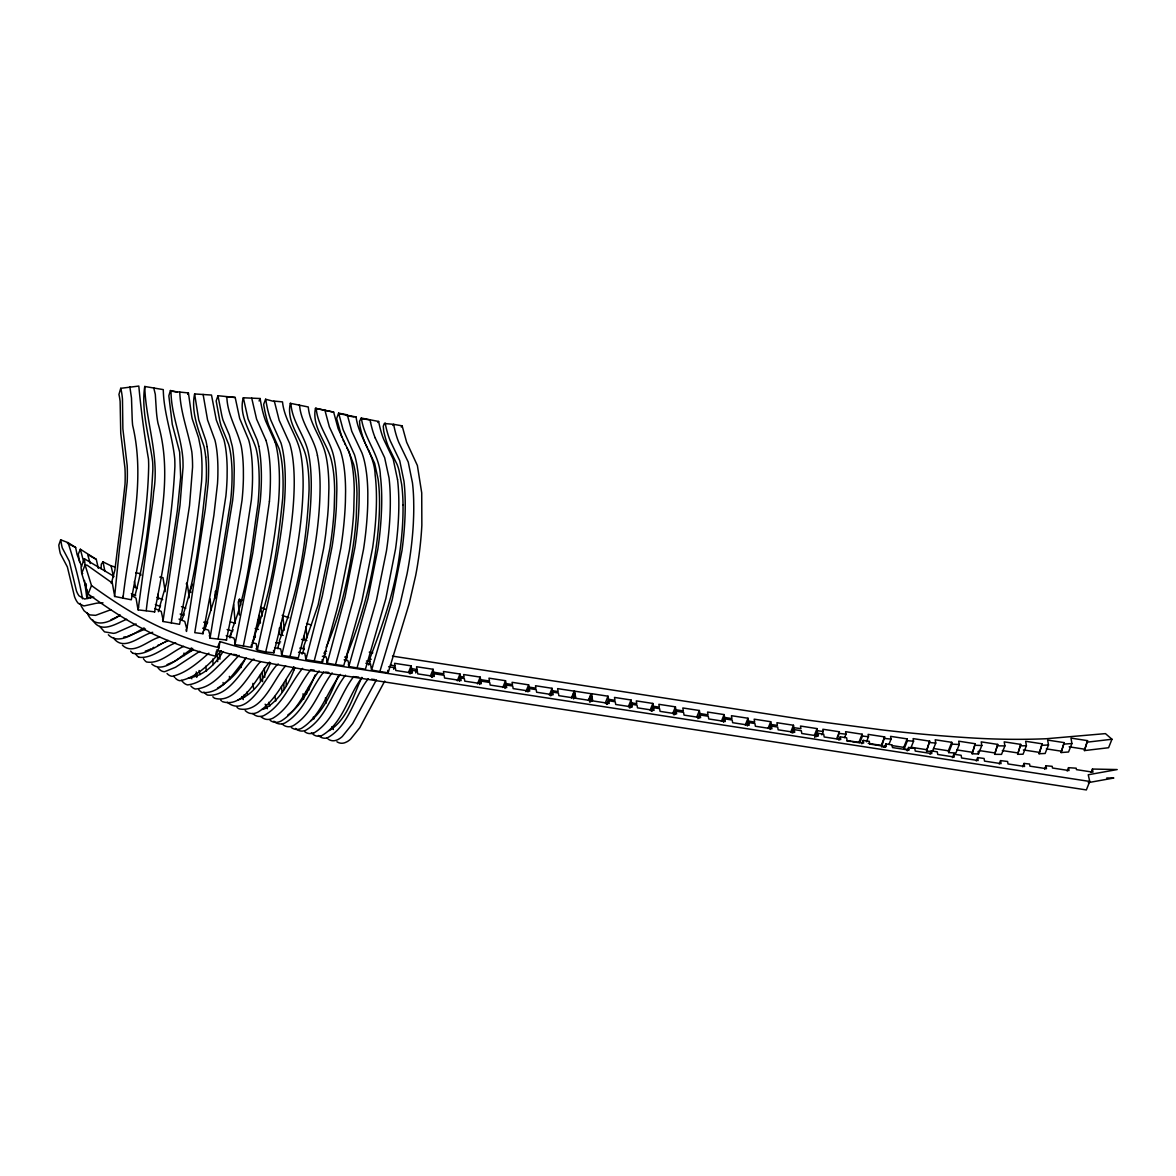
<?xml version="1.0" encoding="UTF-8"?>
<svg xmlns="http://www.w3.org/2000/svg" width="1176" height="1176" viewBox="0 0 1176 1176"><rect width="100%" height="100%" fill="white"/><g stroke="black" fill="none" stroke-linecap="round" stroke-linejoin="round"><path stroke-width="1.5" d="M154.762 611.873L138.121 609.859L152.88 500.623A335.131 93.169 -81.3 0 0 153.644 492.097C159.745 456.288 145.809 421.934 144.736 386.478L163.273 389.609C163.699 413.32 172.475 435.517 174.739 458.934A63.695 17.713 -81.3 0 1 174.886 466.593C172.431 515.485 164.258 564.26 154.541 612.064M269.436 501.358L261.557 556.689L243.314 646.006L235.009 644.58L234.612 642.272M170.99 391.182L188.425 392.946L191.188 412.555A63.504 17.655 -81.3 0 0 192.232 418.832L198.582 437.737L200.934 449.555A76.425 21.256 -81.3 0 1 201.581 481.41C196.833 529.362 188.748 577.019 179.561 624.294L162.964 621.472L179.987 505.386L183.044 467.195A66.591 18.507 -81.3 0 0 182.897 459.287C181.295 436.12 171.123 414.628 170.99 391.182L170.417 390.52L168.829 395.812L172.299 424.448L179.649 452.084L180.663 477.338L177.4 510.149L166.624 582.781L159.951 605.669M226.689 640.053L210.048 638.142L232.627 500.638A84.349 23.446 -81.3 0 0 233.951 484.571L234.244 469.474A89.229 24.799 -81.3 0 0 232.319 446.38L229.335 435.032L223.072 420.317A85.466 23.77 -81.3 0 1 221.617 414.54L217.972 395.724L235.185 397.459L239.684 418.509L248.636 439.809A88.332 24.564 -81.3 0 1 249.635 443.705A93.08 25.872 -81.3 0 1 252.428 468.768L252.546 477.662A88.465 24.593 -81.3 0 1 251.341 500.153L241.065 567.376L226.395 640.097M171.27 622.868L189.527 505.562L192.57 467.107A70.883 19.713 -81.3 0 0 192.394 459.184A73.309 20.374 -81.3 0 0 191.835 451.922C188.263 431.827 180.487 412.791 179.766 392.108M203.11 394.401L207.564 419.964L214.958 440.191A83.246 23.138 -81.3 0 1 217.913 468.901L217.883 474.663A77.822 21.638 -81.3 0 1 217.501 483.689L213.885 515.294L194.76 632.673L203.022 633.717L213.018 579.695L225.895 495.934A83.614 23.241 -81.3 0 0 226.674 486.452A79.821 22.197 -81.3 0 0 227.1 477.28L227.159 468.533A85.951 23.902 -81.3 0 0 223.969 439.824L216.296 419.964L211.504 395.048L194.628 393.945C190.865 411.159 198.259 429.755 203.977 446.351A75.47 20.977 -81.3 0 1 205.139 452.495A73.779 20.506 -81.3 0 1 205.726 457.067M273.788 401.06L282.505 401.898C284.342 420.435 297.175 435.149 300.6 453.172A98.049 27.254 -81.3 0 1 303.099 487.261C301.85 543.591 287.135 598.422 273.905 652.827L265.702 651.974L273.523 618.238A79.248 22.035 -81.3 0 0 275.89 608.021C284.474 567.699 293.5 527.083 294.206 485.673A97.858 27.21 -81.3 0 0 291.251 449.526A101.283 28.165 -81.3 0 0 289.634 443.381L279.182 420.317L274.449 401.575L265.6 399.237L263.659 404.353A147.691 41.057 -81.3 0 0 268.731 425.433L279.035 448.526A90.64 25.196 -81.3 0 1 283.063 488.363A92.037 25.593 -81.3 0 1 282.681 498.345C278.021 544.385 271.921 591.352 254.898 634.643M215.869 654.65L216.31 651.577M113.866 576.313L84.407 558.791L81.041 567.258L81.703 573.374L88.127 594.027C114.41 613.049 142.252 630.865 172.725 642.39A200.17 122.686 21.7 0 0 215.649 656.193L219.03 647.711L219.912 641.567A336.571 206.285 21.7 0 0 264.659 653.283L309.317 661.382L1089.74 781.452L1086.359 789.934L305.936 669.85L261.278 661.765A336.571 206.285 21.7 0 1 216.531 650.049M111.323 583.458L114.881 570.095L117.776 546.59A366.912 102.003 -81.3 0 1 119.82 530.861L125.023 484.145A65.386 18.184 -81.3 0 0 125.185 476.897A67.458 18.757 -81.3 0 0 124.935 467.886L120.746 433.297L120.128 401.501A51.67 14.362 -81.3 0 0 118.938 394.475L120.731 388.315L138.812 386.066C141.061 410.453 144.325 434.885 148.485 459.125A61.27 17.037 -81.3 0 1 148.676 466.269C147.779 511.251 139.577 555.719 131.315 599.789L114.631 596.452L114.322 594.703M135.24 594.586C146.103 553.955 150.719 511.413 152.851 469.386A53.655 14.921 -81.3 0 0 152.659 461.947C149.455 437.016 140.973 411.438 144.736 386.478M114.631 596.452L119.364 549.589A362.37 100.754 -81.3 0 1 121.731 531.258L127.199 481.954A73.162 20.345 -81.3 0 0 127.184 465.578L122.877 428.828L122.466 399.046A58.403 16.244 -81.3 0 0 120.731 388.315M290.34 403.309L308.274 406.984C309.744 424.462 322.004 438.104 325.737 454.818A98.461 27.371 -81.3 0 1 328.898 488.084L328.413 504.974A115.483 32.105 -81.3 0 1 327.678 515.558L325.767 533.595A129.448 35.986 -81.3 0 1 323.665 548.148L312.889 601.421L298.292 657.913L281.74 655.282C295.088 599.393 310.846 543.18 311.272 485.262A98.064 27.268 -81.3 0 0 308.685 454.303C305.628 436.546 292.31 422.434 290.957 404.103L290.34 403.309C285.636 423.257 303.099 439.78 306.495 458.714A91.125 25.328 -81.3 0 1 309.082 489.642C306.863 540.872 298.572 592.792 279.388 640.553M183.177 614.563C197.303 571.889 201.067 526.201 206.182 481.616A70.516 19.61 -81.3 0 0 206.388 475.721A72.28 20.095 -81.3 0 0 205.712 457.082M290.016 656.605C303.967 600.818 319.843 544.547 320.092 486.585A98.078 27.268 -81.3 0 0 317.446 455.612M316.182 408.454L333.661 412.115L338.129 428.623L348.904 451.819A106.413 29.591 -81.3 0 1 352.094 464.682L352.874 469.738A97.505 27.107 -81.3 0 1 354.255 490.23L353.77 510.399A112.896 31.385 -81.3 0 1 353.021 521.012A118.276 32.884 -81.3 0 1 349.448 550.045L339.335 599.76A336.88 93.668 -81.3 0 1 336.821 610.035L322.474 662.235L305.922 659.692L322.268 596.217L332.147 546.267A125.641 34.927 -81.3 0 0 334.146 531.684A121.863 33.883 -81.3 0 0 334.954 524.437L335.616 517.234A114.925 31.958 -81.3 0 0 336.365 506.635L336.851 489.716A97.388 27.077 -81.3 0 0 335.41 466.049A101.048 28.092 -81.3 0 0 333.69 456.347C330 439.589 317.711 425.947 316.182 408.454L315.462 408.322C311.434 427.491 327.825 443.381 331.632 461.448A94.58 26.298 -81.3 0 1 333.367 471.12A90.684 25.21 -81.3 0 1 334.66 491.774L334.204 508.664A108.045 30.032 -81.3 0 1 333.455 519.278L332.764 526.481A115.542 32.12 -81.3 0 1 331.456 537.373A119.349 33.178 -81.3 0 1 329.853 548.31L318.108 604.993L303.129 648.197M326.781 660.721L327.207 663.161L335.513 664.631L353.52 598.893L363.546 549.192A113.308 31.502 -81.3 0 0 367.132 516.72L367.353 513.206A106.252 29.547 -81.3 0 0 367.765 502.916L367.823 493.082A98.24 27.313 -81.3 0 0 366.442 472.59L365.677 467.504A112.087 31.164 -81.3 0 0 364.266 460.58L363.722 458.464A102.841 28.591 -81.3 0 0 361.885 452.76L351.786 431.327L347.317 414.849L338.614 413.129L336.63 418.568L341.746 436.869M206.8 622.824L215.34 596.1L230.614 501.005A77.513 21.55 -81.3 0 0 231.701 488.128A74.911 20.83 -81.3 0 0 232.054 478.867L232.054 472.972A83.452 23.197 -81.3 0 0 231.554 461.977A81.511 22.667 -81.3 0 0 231.069 456.95A79.748 22.168 -81.3 0 0 230.408 452.304A77.645 21.58 -81.3 0 0 228.6 444.234L221.206 426.153A91.816 25.534 -81.3 0 1 219.736 420.405L216.163 400.913L217.972 395.724M265.702 651.974L257.324 650.078C267.981 601.245 280.197 552.47 284.43 502.534A99.769 27.739 -81.3 0 0 285.283 482.513A97.579 27.121 -81.3 0 0 281.02 443.087L270.73 419.95A141.223 39.264 -81.3 0 1 266.041 401.325L265.6 399.237M314.198 660.971L330.824 597.981L340.82 548.119A121.716 33.839 -81.3 0 0 343.657 526.275A115.527 32.12 -81.3 0 0 345.097 508.458A111.044 30.87 -81.3 0 0 345.406 501.564L345.582 491.539A97.196 27.019 -81.3 0 0 344.48 470.503L344.156 467.842A102.238 28.43 -81.3 0 0 342.922 460.404A105.811 29.415 -81.3 0 0 340.143 450.026L329.353 426.829L324.914 410.248L315.462 408.322M327.207 663.161L344.965 597.379L354.902 547.531A115.057 31.987 -81.3 0 0 358.695 511.501A107.56 29.9 -81.3 0 0 359.106 501.211L359.165 491.347A97.652 27.151 -81.3 0 0 357.798 470.826L357.034 465.755A108.633 30.209 -81.3 0 0 355.608 458.846A106.546 29.62 -81.3 0 0 354.476 454.73L343.083 429.622L338.614 413.129M371.131 667.586L371.557 670.026L379.863 671.54L399.84 605.067L407.043 573.888A107.472 29.885 -81.3 0 0 413.335 523.496L413.614 516.646A112.47 31.267 -81.3 0 0 413.761 506.68L413.673 500.3A104.458 29.047 -81.3 0 0 413.246 491.215A106.354 29.562 -81.3 0 0 412.453 482.807L408.234 462.05L398.811 442.426A144.192 40.087 -81.3 0 1 394.592 428.902A137.136 38.132 -81.3 0 1 393.637 424.33L384.331 423.507L383.273 426.256L383.699 431.033A152.689 42.454 -81.3 0 0 388.403 446.762L397.179 464.623A86.186 23.961 -81.3 0 1 399.002 470.326L401.678 484.527A97.241 27.033 -81.3 0 1 402.706 495.757A96.594 26.857 -81.3 0 1 402.971 501.858L403.03 505.019M346.303 656.693C360.341 621.942 370.837 585.648 375.997 548.413A102.606 28.533 -81.3 0 0 378.981 519.66A98.96 27.518 -81.3 0 0 379.436 509.34A96.006 26.695 -81.3 0 0 379.525 502.725A93.227 25.916 -81.3 0 0 378.084 479.132L374.659 463.359L368.206 449.541M369.102 660.442C382.847 624.838 395.636 588.426 400.06 550.236A99.916 27.783 -81.3 0 0 403.015 505.033M379.863 671.54L388.139 672.819L409.248 603.435L415.642 575.667A100.666 27.989 -81.3 0 0 417.568 564.818L418.685 557.527A107.516 29.885 -81.3 0 0 421.846 525.231L421.728 492.92L417.377 465.505L406.646 442.25L402.133 425.83L393.637 424.33L392.769 425.447M397.547 479.617A105.326 29.282 -81.3 0 1 395.548 548.942L385.831 598.599L365.398 669.291L348.802 666.498L367.926 598.731L377.863 549.074A109.5 30.444 -81.3 0 0 381.2 516.764L381.524 509.855A101.151 28.121 -81.3 0 0 380.407 476.001M357.078 667.762L376.394 600.554L386.434 551.044A105.002 29.194 -81.3 0 0 389.035 477.897L384.64 457.67L375.232 437.972M371.557 670.026L392.108 600.304L401.957 550.721A106.84 29.709 -81.3 0 0 405.147 498.83A103.885 28.885 -81.3 0 0 403.971 481.307L399.722 460.639L390.314 440.985A145.221 40.381 -81.3 0 1 385.125 422.978M243.314 646.006L251.605 647.417C262.733 599.304 274.082 550.971 278.55 501.682A97.152 27.019 -81.3 0 0 275.287 442.543M235.009 644.58L252.855 552.632L260.234 501.27A91.669 25.49 -81.3 0 0 261.381 475.369A94.021 26.137 -81.3 0 0 261.248 469.4A95.124 26.445 -81.3 0 0 258.779 446.233M242.653 600.51L239.36 599.275L238.287 602.024L239.331 615.063M397.532 479.646L393.21 459.199L383.802 439.545A146.162 40.631 -81.3 0 1 378.643 421.478L361.385 418.083L359.533 421.243L359.915 426.05A147.573 41.028 -81.3 0 0 361.502 432.518A151.983 42.248 -81.3 0 0 362.678 436.472A156.423 43.497 -81.3 0 0 363.943 440.133L365.295 443.499M88.127 594.027L91.493 585.545L85.084 564.906L84.407 558.791M158.378 611.682L160.509 605.214M181.677 620.399L184.176 613.99M205.124 627.014L207.711 622.016M204.697 630.16L207.152 621.928M217.883 646.653L219.912 641.567M232.481 628.366C247.945 589.088 251.62 546.296 257.911 504.842A84.687 23.549 -81.3 0 0 259.19 481.91A86.95 24.167 -81.3 0 0 259.146 475.81A89.111 24.77 -81.3 0 0 258.308 461.815A86.833 24.137 -81.3 0 0 257.309 454.436A84.848 23.594 -81.3 0 0 255.942 447.997C250.635 431.915 238.331 414.922 243.329 397.782L260.131 398.517A158.025 43.938 -81.3 0 0 261.381 405.514L261.836 407.719A148.014 41.145 -81.3 0 0 263.38 413.937L263.924 415.878A139.047 38.661 -81.3 0 0 265.747 421.228L275.287 442.573M229.732 636.495L231.76 631.409M229.981 637.936L232.436 629.719L233.23 629.836M252.179 642.713L255.427 636.01M252.428 644.169L254.869 635.922M277.683 648.623L279.403 641.773L280.623 641.949M302.056 654.106L304.07 649.02L303.687 646.771M324.164 656.796L325.517 653.4L325.12 651.122L326.546 651.342M345.906 660.927L347.376 655.37M368.75 664.999L370.102 661.618L369.661 659.045M393.666 669.262L395.018 665.866L394.577 663.308L411.13 665.851L411.615 668.615L409.586 673.701M408.425 672.628L411.13 665.851M410.556 673.745L411.909 670.349L417.304 671.173L417.774 673.892L434.326 676.435L433.856 673.716L444.116 675.303L444.587 678.023L461.139 680.581L460.683 677.935L464.329 678.508L464.785 681.154L481.322 683.697L480.881 681.095L489.716 682.462L490.171 685.064L506.709 687.622L506.268 685.02L512.721 686.02L513.162 688.607L529.715 691.15L529.274 688.563L536.183 689.621L536.624 692.238L553.176 694.781L552.72 692.149L558.394 693.017L558.85 695.663L575.402 698.206L575.314 695.619L575.77 698.279L592.322 700.837L592.234 698.221L592.704 700.896L609.241 703.454L608.786 700.764L615.239 701.763L615.71 704.468L632.262 707.011L631.791 704.336L637.024 705.144L637.495 707.849L654.047 710.392L653.577 707.717L659.604 708.658L660.074 711.362L676.626 713.92L676.156 711.23L683.579 712.391L684.05 715.111L700.602 717.654L700.146 714.993L708.275 716.272L708.746 718.962L725.298 721.52L724.842 718.874L732.192 720.035L732.648 722.696L749.2 725.254L748.745 722.578L754.918 723.519L755.389 726.254L771.941 728.811L771.471 726.077L777.674 727.047L778.159 729.811L794.711 732.369L794.241 729.635L801.312 730.737L801.797 733.501L818.334 736.044L817.864 733.31L823.7 734.221L824.185 736.985L840.737 739.528L840.267 736.808L846.632 737.808L847.102 740.557L863.654 743.1L863.199 740.395L869.299 741.35L869.77 744.07L886.322 746.613L885.851 743.938L892.055 744.908L892.525 747.568L909.077 750.112L908.607 747.466L914.796 748.421L915.251 751.067L931.804 753.61L931.348 750.92L937.272 751.817L937.728 754.477L954.28 757.035L953.795 754.242L961.13 755.286L961.6 757.991L978.153 760.534L977.638 757.594L984.077 758.461L984.533 761.107L1001.085 763.65L1000.555 760.607L1007.597 761.489L1008.008 763.944L1024.561 766.487L1024.031 763.43L1029.588 764.047L1029.941 766.164L1046.493 768.707L1045.978 765.752L1052.182 766.326L1052.476 768.016L1069.028 770.559L1068.528 767.678L1076.187 768.193L1076.437 769.633L1092.989 772.176L1092.445 769.045L1117.2 769.56L1088.241 774.763L1089.74 781.452M415.672 672.907L417.024 669.511L416.539 666.733L433.091 669.276L433.591 672.202L431.563 677.288M430.387 676.068L433.091 669.276M432.503 677.111L433.856 673.716M457.302 680.816L460.007 674.024L443.455 671.481L443.866 673.848L433.591 672.202M459.081 679.875L460.433 676.479L460.007 674.024M459.331 681.316L460.683 677.935M477.485 683.873L480.19 677.097L463.638 674.539L464.079 677.053L460.433 676.479M479.279 683.035L480.631 679.654L480.19 677.097M479.529 684.491L480.881 681.095M502.814 687.49L505.518 680.713L488.966 678.155L489.466 681.022L480.631 679.654M504.666 686.975L506.018 683.579L505.518 680.713M504.916 688.416L506.268 685.02M525.922 691.635L528.627 684.858L512.075 682.315L512.471 684.579L506.018 683.579M527.671 690.503L529.024 687.107L528.627 684.858M527.921 691.944L529.274 688.563M549.354 695.075L552.058 688.298L535.506 685.74L535.933 688.166L529.024 687.107M550.456 695.795L552.47 690.709L552.058 688.298M551.368 695.545L552.72 692.149M571.477 697.941L574.182 691.165L557.63 688.607L558.144 691.576L552.47 690.709M572.521 696.236L574.535 691.15L591.087 693.693L591.616 696.707L589.588 701.793M573.344 697.5L574.697 694.119L574.182 691.165M573.712 697.559L575.064 694.163L574.535 691.15M573.594 698.956L574.946 695.56M588.382 700.47L591.087 693.693M588.75 700.44L591.455 693.664L607.992 696.207L608.536 699.323L606.507 704.409M589.955 701.851L591.984 696.765L591.455 693.664M590.514 701.543L591.866 698.162M590.881 701.602L592.234 698.221M605.302 702.983L607.992 696.207M607.433 704.159L608.786 700.764M628.337 706.761L631.042 699.985L614.489 697.427L614.989 700.308L608.536 699.323M629.513 707.952L631.541 702.866L631.042 699.985M630.439 707.731L631.791 704.336M650.137 710.216L652.842 703.439L636.289 700.881L636.775 703.674L631.541 702.866M651.298 711.333L653.327 706.247L652.842 703.439M652.224 711.112L653.577 707.717M672.701 713.626L675.406 706.85L658.854 704.306L659.354 707.188L653.327 706.247M673.877 714.861L675.906 709.775L675.406 706.85M674.803 714.626L676.156 711.23M696.662 717.286L699.367 710.51L682.815 707.967L683.33 710.936L675.906 709.775M697.868 718.624L699.896 713.538L699.367 710.51M698.794 718.374L700.146 714.993M721.403 721.358L724.093 714.582L707.555 712.039L708.025 714.832L699.896 713.538M723.24 720.829L724.592 717.433L724.093 714.582M723.49 722.27L724.842 718.874M745.29 725.019L747.995 718.242L731.443 715.699L731.942 718.58L724.592 717.433M747.142 724.534L748.495 721.138L747.995 718.242M747.392 725.974L748.745 722.578M768.016 728.488L770.721 721.711L754.169 719.168L754.669 722.079L748.495 721.138M769.854 727.915L771.206 724.519L770.721 721.711M770.118 729.473L771.471 726.077M790.772 732.031L793.477 725.254L776.924 722.711L777.395 725.401L771.206 724.519M791.874 732.78L793.903 727.694L793.477 725.254M792.889 733.015L794.241 729.635M814.351 735.382L817.055 728.606L800.503 726.048L800.944 728.635L793.903 727.694M814.718 737.528L817.423 730.752L817.055 728.606M816.512 736.705L817.864 733.31M821.877 734.868L823.229 731.472L822.847 729.238L839.399 731.781L837.65 738.543M836.695 738.572L839.399 731.781M838.914 740.204L840.267 736.808M844.662 737.587L846.014 734.192L845.573 731.678L862.126 734.221L862.449 736.058L859.744 742.85M858.745 742.703L862.126 734.221M861.846 743.791L863.199 740.395M866.477 741.821L868.505 736.735L868.094 734.368L884.646 736.911L881.53 746.951M884.646 736.911L881.265 745.393L868.211 743.379M884.499 747.333L885.851 743.938M889.027 744.188L891.055 739.101L890.585 736.352L907.137 738.895L907.446 740.674L904.065 749.156L908.548 749.568M904.065 749.156L903.756 747.377L907.137 738.895M907.269 750.861L908.607 747.466M910.856 748.01L913.561 741.233L913.105 738.601L929.657 741.145L926.526 751.067L932.377 751.508L935.758 743.041L935.199 739.778L951.737 742.321L952.06 744.129L948.679 752.596L955.897 753.007L959.278 744.526L958.705 741.189L975.242 743.746L972.14 753.757L978.461 753.963L981.828 745.496L981.21 741.865L997.748 744.408L994.631 754.33L1001.526 754.389L1004.907 745.907L1004.201 741.85L1020.753 744.393L1017.622 754.316L1023.047 754.228L1026.413 745.746L1025.648 741.277L1042.201 743.835L1039.07 753.742L1041.142 753.654L1045.126 753.478L1048.507 744.996L1047.654 740.086L1064.207 742.629L1061.075 752.552L1068.543 751.993L1071.924 743.526L1070.983 738.102L1087.535 740.645L1084.419 750.582L1108.586 747.73L1111.967 739.248L1105.44 733.618L1046.581 738.719A600.23 367.882 21.7 0 1 970.273 737.852A1185.908 726.841 21.7 0 1 880.839 729.752L806.574 719.962L392.49 656.12M926.526 751.067L929.657 741.145M929.995 754.316L931.348 750.92M948.679 752.596L948.37 750.803L951.737 742.321M952.457 757.623L953.795 754.242M972.14 753.757L975.242 743.746M976.286 760.975L977.638 757.594M994.631 754.33L997.748 744.408M999.203 763.988L1000.555 760.607M1017.622 754.316L1020.753 744.393M1022.679 766.825L1024.031 763.43M1039.07 753.742L1042.201 743.835M1044.626 769.148L1045.978 765.752M1061.075 752.552L1064.207 742.629M1067.176 771.059L1068.528 767.678M1084.419 750.582L1087.535 740.645M1091.093 772.426L1092.445 769.045M326.178 647.226C340.187 615.21 347.596 580.856 353.094 546.487A109.956 30.576 -81.3 0 0 355.358 528.303A106.193 29.532 -81.3 0 0 356.269 517.587L356.975 493.92A90.64 25.196 -81.3 0 0 355.799 476.309L355.049 471.194A101.401 28.195 -81.3 0 0 353.623 464.285L348.331 450.364M337.924 676.45C331.5 692.576 324.341 709.393 310.773 720.873M361.796 677.45C353.065 695.957 347.714 719.227 329.236 730.619M294.735 668.012C288.855 683.697 280.006 699.661 265.232 708.481A118.6 32.972 -81.3 0 1 262.013 709.451M259.087 401.016L260.131 398.517M315.08 675.009C309.214 690.106 301.174 705.335 287.782 715.023M270.509 662.75C264.512 677.935 254.06 694.34 238.052 699.985M245.123 658.692C239.948 671.349 229.158 681.286 217.545 688.092M81.614 566.406L77.057 554.528L75.632 547.472L68.061 542.636L60.652 539.813L58.8 545.135A58.491 16.258 -81.3 0 0 60.388 553.72L67.385 566.979L74.529 596.658A73.309 20.389 -81.3 0 0 78.395 603.435L83.937 605.949L93.154 603.95A361.135 100.401 -81.3 0 1 97.74 603.067L102.988 602.818M223.014 651.504C216.149 663.808 202.904 676.538 188.395 677.949M187.675 394.401L188.425 392.946M98.314 568.287L96.285 559.364L80.35 549.236L78.263 554.205L79.586 561.893M256.03 649.034L256.912 647.697L257.324 650.078M401.251 427.006L402.133 425.83M293.882 667.262C283.048 682.786 274.816 701.352 258.338 711.921A129.507 36 -81.3 0 1 255.074 713.229A125.185 34.81 -81.3 0 1 251.929 713.611L249.9 713.317A117.041 32.546 -81.3 0 1 247.004 712.024L245.181 710.598M384.728 681.08L359.812 727.65L350.58 739.145A100.68 27.989 -81.3 0 1 347.199 741.644L345.009 742.659A107.531 29.9 -81.3 0 1 336.895 741.733M285.621 665.881C273.082 679.625 262.027 713.964 238.86 708.79M376.452 679.787L352.697 723.505L342.334 736.485A109.162 30.355 -81.3 0 1 335.689 740.424A106.119 29.503 -81.3 0 1 328.618 739.381M260.411 661.676C248.577 674.333 235.465 703.998 214.605 698.265A102.841 28.591 -81.3 0 1 212.827 696.765M246.254 658.001C234.627 671.173 222.088 694.355 202.169 692.546A97.138 27.004 -81.3 0 1 198.671 689.65M377.79 422.493L378.643 421.464M361.973 677.508C347.773 696.251 342.951 723.916 321.195 735.911M269.554 662.147C257.397 675.318 244.579 708.79 222.382 701.631M186.22 583.913L187.043 582.943L187.454 585.28A162.156 45.085 -81.3 0 1 188.219 590.117A157.408 43.762 -81.3 0 1 188.88 595.174A152.483 42.395 -81.3 0 1 189.174 597.79M192.717 648.417C181.883 654.518 163.802 674.789 151.748 663.984M208.887 653.165C198.127 662.441 186.367 673.113 172.255 676.288A85.627 23.799 -81.3 0 1 167.036 673.495M221.264 650.754C210.225 663.249 196.804 677.699 179.84 680.713A88.523 24.608 -81.3 0 1 175.459 678.273M144.089 627.896C134.255 633.291 118.482 645.33 108.368 634.775M332.102 672.893C319.019 690.136 312.654 713.744 293.339 725.636A113.322 31.502 -81.3 0 1 284.077 725.46L282.24 724.107M368.22 678.743C353.608 697.427 349.36 725.871 327.296 737.881A106.869 29.709 -81.3 0 1 318.417 735.47M192.335 584.266L190.453 590.176A141.488 39.337 -81.3 0 1 190.865 592.542M120.231 615.004C111.426 621.222 96.329 628.719 88.906 616.312A61.328 17.052 -81.3 0 1 87.259 612.814M167.683 640.773C156.805 645.389 144.986 656.237 132.917 653.297M353.741 676.494C339.776 694.546 334.557 720.697 313.86 732.986M239.125 655.37C226.556 667.792 214.502 687.872 195.334 689.018A94.991 26.416 -81.3 0 1 190.894 686.034M345.465 675.215C331.676 692.929 326.09 718.536 305.539 730.37A109.486 30.444 -81.3 0 1 296.455 729.179L295.543 728.444M113.558 577.122L111.088 565.847L102.988 561.878L101.298 564.23L101.092 568.611M339.585 413.761L356.078 416.98C358.695 437.575 374.571 453.686 375.129 474.839A99.225 27.592 -81.3 0 1 376.438 495.405A103.179 28.694 -81.3 0 1 376.276 508.649A107.163 29.797 -81.3 0 1 375.732 519.057A110.956 30.841 -81.3 0 1 372.616 547.884L361.914 601.024L343.745 665.675L335.513 664.631M199.773 651.313L175.547 667.262L164.728 671.687A84.451 23.476 -81.3 0 1 160.303 670.129A81.85 22.756 -81.3 0 1 157.937 667.645M340.408 674.392C326.972 691.738 321.092 716.066 301.556 728.312A110.823 30.811 -81.3 0 1 291.383 727.547M183.662 646.374C171.858 651.71 159.789 664.352 146.515 661.985A77.66 21.594 -81.3 0 1 144.942 660.618M323.856 671.834C310.685 688.401 304.231 711.774 284.93 722.99A115.939 32.237 -81.3 0 1 277.624 723.49A110.853 30.811 -81.3 0 1 273.861 721.182M319.122 670.908C306.319 687.137 299.718 709.437 281.299 720.917A119.158 33.134 -81.3 0 1 275.948 722.358A113.984 31.693 -81.3 0 1 270.994 720.932A109.588 30.473 -81.3 0 1 270.054 720.285M193.026 649.916L174.915 661.177L167.007 664.66M136.093 623.942L115.954 632.85A172.828 48.054 -81.3 0 1 113.396 633.35L104.517 631.865L99.71 626.411M302.585 668.365C289.766 683.8 282.49 705.762 263.674 715.669A124.641 34.648 -81.3 0 1 260.469 716.419L258.397 716.36A116.865 32.487 -81.3 0 1 254.486 714.905L252.649 713.479M175.68 642.787C163.729 647.432 152.057 658.825 139.033 657.281M167.139 640.891L168.094 640.405M159.657 637.113C147.956 640.141 133.3 655.796 122.422 645.198M149.999 649.24L150.954 648.755M152.865 647.8L153.821 647.329M165.228 641.846L166.183 641.376M117.115 616.9L115.38 617.753M117.997 616.459L119.731 615.607M162.376 643.228L163.332 642.772M157.628 645.477L158.569 645.021M160.48 644.125L161.421 643.684M114.513 618.179L112.778 618.973M149.058 649.711L147.162 650.534M152.689 632.291C140.988 634.908 124.715 651.519 114.263 638.935A66.606 18.522 -81.3 0 1 113.631 637.818M145.486 628.984L127.361 636.422M278.418 664.072L277.36 664.499C265.982 676.024 247.93 719.315 227.233 702.204M111.044 619.678L111.911 619.34M355.314 417.26L356.078 416.98M126.655 619.267C116.336 623.456 101.577 633.938 93.183 620.81A60.476 16.817 -81.3 0 1 92.581 619.708M93.742 597.129L84.554 599.04L79.115 595.909A65.93 18.331 -81.3 0 1 77.41 593.16A67.517 18.772 -81.3 0 1 76.411 590.837L69.266 561.158L62.269 547.898A51.479 14.318 -81.3 0 1 60.976 541.078L60.652 539.813M145.295 651.122L146.221 650.872M110.926 609.697L95.594 615.342L90.258 614.945A198.847 55.287 -81.3 0 1 88.097 614.004L84.04 610.77L81.129 605.949M1088.27 782.628L1113.819 778.027L1106.763 777.983M125.582 636.819L123.833 637.01M1111.967 739.248L1087.785 742.1M254.06 659.177L253.06 659.266C240.036 671.996 228.276 697.28 207.446 695.075A99.975 27.798 -81.3 0 1 203.918 692.135M1071.924 743.526L1064.471 744.07M1048.507 744.996L1042.45 745.261M333.661 412.115L324.179 410.189M1026.413 745.746L1021.003 745.849M1004.907 745.907L997.998 745.849M226.218 396.856L235.185 397.459M981.828 745.496L975.507 745.275M959.278 744.526L952.06 744.129M935.758 743.041L929.907 742.585M913.561 741.233L907.446 740.674M891.055 739.101L884.911 738.469M882.941 747.098L884.999 747.304M862.449 736.058L868.505 736.735M846.014 734.192L839.679 733.457M823.229 731.472L817.423 730.752M355.387 676.7L358.68 677.111M371.513 679.169L374.806 679.581M325.502 672.055L328.795 672.466M82.732 573.535L81.703 573.374L85.084 564.906L87.142 565.215L112.308 583.046M112.073 581.62L114.204 593.659M135.358 594.306L135.607 595.732L131.315 593.601M1069.16 746.819L1084.169 749.127M138.68 607.139L137.548 606.963L136.034 598.172L131.609 595.306M1046.361 748.877L1060.825 751.111M1023.385 749.935L1038.82 752.302M162.817 618.576L161.23 611.417L155.041 608.58M1002.349 750.567L1017.372 752.875M186.587 628.013L184.75 621.413L179.002 619.076M979.196 750.553L994.382 752.875M370.175 659.119L371.219 659.28M956.941 749.92L971.876 752.214M210.004 635.319L208.578 630.218L202.742 628.205M933.538 748.509L948.37 750.803M235.347 642.14L233.862 637.965L226.189 635.775M388.609 666.777L395.356 667.806L395.827 670.496L412.379 673.039L411.909 670.349M911.179 747.289L926.276 749.626M891.731 745.525L903.756 747.377M281.358 652.019L280.638 648.902L274.567 647.682M306.274 656.428L305.334 656.281L304.834 653.371L298.513 652.254M327.001 659.81L326.119 656.928L322.371 656.326M348.728 663.205L347.743 660.412L344.127 659.824M372.527 666.895L370.984 666.66L370.514 663.97L365.854 663.249M846.632 740.836L850.762 741.468M851.792 741.63L858.01 742.585M233.465 654.356L236.773 654.87M314.168 670.144L310.861 669.644C298.204 685.432 291.236 707.144 273.023 718.124A122.863 34.163 -81.3 0 1 269.774 719.256A119.158 33.134 -81.3 0 1 266.643 719.389A116.071 32.267 -81.3 0 1 264.644 718.904A113.513 31.561 -81.3 0 1 261.792 717.316L260.881 716.551M417.024 669.511L411.615 668.615M390.329 665.072L395.018 665.866M370.102 661.618L366.471 660.971M369.235 652.18L372.807 652.812M135.666 572.8L140.576 573.697L141.002 575.196M344.656 657.061L347.243 657.531M159.774 577.063L163.008 577.681L165.199 591.66M346.494 415.54L353.55 416.907M323.826 653.077L325.517 653.4M301.57 639.45L306.907 640.523M304.07 649.02L299.806 648.094M360.591 418.494L370.058 419.935L370.528 422.243M279.712 643.537L275.699 642.581M170.417 390.52L177.37 392.181M252.575 642.787L256.206 643.654L256.809 647.079M231.804 654.106L230.893 653.885C217.751 665.087 205.8 682.712 187.645 684.917A91.61 25.475 -81.3 0 1 181.589 680.375M253.59 636.98L255.133 637.392M232.686 631.159L227.13 629.513M115.439 567.111L111.088 565.847M306.539 623.486L311.434 625.059M207.402 623.383L203.713 622.178M181.471 606.684L185.837 608.183M282.196 615.386L288.811 617.723M180.148 614.048L183.691 615.313M160.406 606.595L155.364 604.552M162.7 599.657L156.981 597.32M265.482 609.344L260.587 607.286L262.248 616.077M134.358 587.059L137.151 588.397M91.493 585.545C117.776 604.567 145.633 622.383 176.091 633.908A200.17 122.686 21.7 0 0 219.03 647.711M298.939 404.911L299.601 405.455C301.041 423.757 314.359 437.854 317.461 455.597M237.037 707.379L237.934 708.143M326.796 737.955L327.692 738.734M239.36 599.275L240.786 604.934M220.618 700.029L221.485 700.881M146.236 610.653C152.748 549.986 176.003 484.85 158.025 423.419A74.441 20.698 -81.3 0 1 156.364 410.865L155.305 394.327L153.718 387.757M143.472 658.751L144.192 659.751M75.632 547.472L67.414 543.209L68.061 542.636C74.014 561.011 79.189 579.562 82.482 598.805M96.285 559.364L87.671 554.587L90.243 563.495M218.104 638.656L231.202 570.081L242.021 500.329A85.554 23.785 -81.3 0 0 243.403 477.956L243.373 469.048A92.816 25.799 -81.3 0 0 242.285 452.995A89.67 24.931 -81.3 0 0 241.227 446.042C237.214 429.519 227.497 414.819 226.85 397.282M346.832 447.497L347.581 448.923M344.597 443.161L345.332 444.631M331.882 726.709L332.632 728.194A110.559 30.738 -81.3 0 0 333.396 729.546M367.456 448.085L366.001 445.087M343.142 440.118L343.862 441.661M83.79 562.378L80.35 549.236M80.144 603.332L80.63 604.685M265.982 440.339L256.574 419.097L251.708 398.076M104.943 571.433L102.988 561.878M210.048 638.142L209.343 635.496M138.121 609.859L137.607 607.301M194.628 393.945L198.744 419.905L205.859 440.53A82.32 22.888 -81.3 0 1 207.064 446.601M129.83 386.669L131.492 398.032L132.182 418.803A55.081 15.317 -81.3 0 0 132.638 425.3C146.338 482.719 129.345 540.989 122.98 598.202L122.672 596.379M275.801 700.984L274.861 696.368M134.387 581.517L135.666 587.486M361.385 418.083C364.016 438.707 379.907 454.833 380.392 476.015M202.728 632.173L203.022 633.717M243.329 397.782L248.048 418.847L257.265 440.177A91.243 25.372 -81.3 0 1 258.764 446.233M216.575 593.704L215.429 591.205L214.546 598.937M978.035 751.552L978.461 753.963M387.727 670.379L388.139 672.819M348.375 664.058L348.802 666.498M322.048 659.795L322.474 662.235M305.495 657.252L305.922 659.692M281.314 652.856L281.74 655.282M273.494 650.416L273.905 652.827M251.208 645.065L251.605 647.417M186.117 629.322L186.484 631.438L205.315 509.046L208.079 484.042A78.807 21.903 -81.3 0 0 207.049 446.645M162.611 619.443L162.964 621.472M86.906 598.349L84.481 580.488M86.098 583.737L86.377 585.766M259.426 615.121L260.396 623.148M280.932 623.177L282.137 634.04M157.819 594.292L158.143 596.688A101.797 28.297 -81.3 0 1 158.422 599.172M303.658 699.132L303.026 693.781M90.199 595.791L90.464 597.878M326.061 703.263L325.443 697.838M282.049 691.988L281.461 686.505M233.671 604.685L235.053 621.854M86.906 589.985L87.877 598.584M210.122 598.922L211.136 610.05M213.165 664.719L212.68 659.104M258.117 619.678L258.558 625.47M286.282 685.564L285.944 679.596M284.107 689.518L283.769 683.55M191.247 647.858L191.423 650.695M308.568 687.387L308.744 690.356M262.601 681.639L262.189 672.496M264.747 677.303L264.35 668.144M219.941 659.236L219.691 653.165M217.692 661.632L217.472 655.517M241.139 664.396L241.242 667.498M293.809 666.851L293.853 670.041M313.933 718.962A96.961 26.96 -81.3 0 1 313.301 717.125M305.819 626.881A152.307 42.351 -81.3 0 1 306.995 637.818M304.261 636.054A145.06 40.322 -81.3 0 1 304.555 638.803M306.569 694.149A92.786 25.799 -81.3 0 1 306.392 691.165M375.232 437.957A147.118 40.895 -81.3 0 1 370.528 422.257M284.313 630.086A154.556 42.968 -81.3 0 0 284.048 627.264A150.116 41.733 -81.3 0 0 283.46 621.81A145.603 40.484 -81.3 0 0 282.755 616.591M313.889 732.721A104.958 29.18 -81.3 0 1 304.775 731.781M321.224 735.764A105.34 29.282 -81.3 0 1 313.184 734.412M312.287 733.692A105.34 29.282 -81.3 0 1 311.405 732.824M269.921 705.982A90.581 25.181 -81.3 0 1 268.657 702.322M266.408 706.894A97.696 27.166 -81.3 0 1 265.864 704.806M279.697 633.908A159.348 44.306 -81.3 0 0 279.506 630.983A153.527 42.689 -81.3 0 0 279.271 628.116M247.386 694.178A90.361 25.122 -81.3 0 1 246.828 692.12M253.619 688.46A98.563 27.401 -81.3 0 1 252.869 683.359M244.696 696.956A98.387 27.357 -81.3 0 1 244.196 694.737M267.349 708.746A90.523 25.166 -81.3 0 1 265.173 704.189M260.499 681.125A99.357 27.621 -81.3 0 1 260.058 675.347M223.616 684.55A91.111 25.328 -81.3 0 1 223.058 682.506M229.761 678.905A91.169 25.343 -81.3 0 1 229.379 676.391M243.27 699.602A91.287 25.387 -81.3 0 1 241.815 696.604M200.141 674.583A90.434 25.152 -81.3 0 1 199.082 670.496M206.491 671.099A90.905 25.269 -81.3 0 1 205.697 666.248M197.201 676.376A97.623 27.136 -81.3 0 1 196.274 671.908M265.967 440.383A95.388 26.519 -81.3 0 1 269.422 501.358M191.85 678.802A87.788 24.402 -81.3 0 1 191.071 677.744M184.294 655.576A88.773 24.681 -81.3 0 1 183.985 653.033M196.774 677.361A90.273 25.093 -81.3 0 1 195.495 674.024M174.651 677.391A88.523 24.608 -81.3 0 1 173.872 676.406M139.003 657.399A79.468 22.094 -81.3 0 1 135.255 653.356M132.903 653.327A76.455 21.256 -81.3 0 1 130.668 651.107M283.166 635.422A712.509 436.693 21.7 0 1 279.873 634.658M258.441 629.41A712.509 436.693 21.7 0 1 255.133 628.572M235.376 623.265A712.509 436.693 21.7 0 1 230.437 621.884"/></g></svg>
